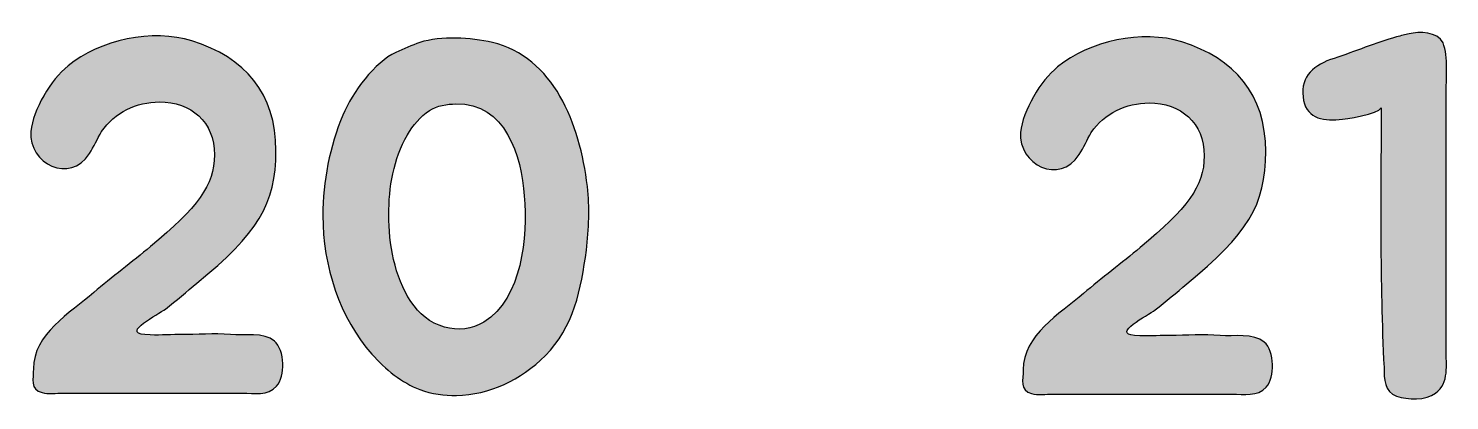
# Model space of a CAD drawing. Header units: millimetres. Extents: x 28 to 183, y 96 to 201.
# Drawn here: x 168.26 to 182.3, y 123.26 to 126.94 of the extents above; entities that cross this region are included whole.
import ezdxf

# ---------------------------------------------------------------- set-up
doc = ezdxf.new("R2010")
doc.units = ezdxf.units.MM
doc.header["$MEASUREMENT"] = 0
doc.layers.add('Layer 1', color=7, linetype='Continuous', lineweight=0)

# ---------------------------------------------------------------- blocks, each defined once
blk = doc.blocks.new('Block_0')
at = {"layer": 'Layer 1', "true_color": 0x010101, "transparency": 33554687}
h = blk.add_hatch(color=18, dxfattribs=at)
h.dxf.hatch_style = 2
edge = h.paths.add_edge_path()
edge.add_spline(control_points=[(168.286, 125.92), (168.305, 126.138), (168.483, 126.429), (168.652, 126.568), (168.963, 126.825), (169.491, 126.938), (169.877, 126.815), (170.401, 126.652), (170.707, 126.296), (170.707, 125.732), (170.707, 125.199), (170.524, 124.912), (169.926, 124.423), (169.827, 124.339), (169.719, 124.25), (169.615, 124.166), (169.546, 124.112), (169.175, 123.934), (169.412, 123.914), (169.556, 123.904), (169.615, 123.914), (169.758, 123.914), (169.926, 123.914), (170.094, 123.929), (170.257, 123.914), (170.391, 123.904), (170.588, 123.939), (170.692, 123.85), (170.796, 123.761), (170.801, 123.499), (170.712, 123.405), (170.628, 123.306), (170.489, 123.336), (170.376, 123.336), (170.376, 123.336), (168.602, 123.336), (168.602, 123.336), (168.538, 123.336), (168.454, 123.321), (168.395, 123.341), (168.276, 123.37), (168.31, 123.479), (168.31, 123.578), (168.31, 123.914), (168.671, 124.131), (168.908, 124.329), (169.081, 124.482), (169.289, 124.63), (169.467, 124.784), (169.931, 125.169), (170.099, 125.387), (170.099, 125.688), (170.099, 126.019), (169.867, 126.212), (169.556, 126.212), (169.328, 126.212), (169.111, 126.108), (168.983, 125.92), (168.943, 125.851), (168.908, 125.767), (168.864, 125.703), (168.671, 125.396), (168.261, 125.604), (168.286, 125.92)], knot_values=[0, 0, 0, 0, 1, 1, 1, 2, 2, 2, 3, 3, 3, 4, 4, 4, 5, 5, 5, 6, 6, 6, 7, 7, 7, 8, 8, 8, 9, 9, 9, 10, 10, 10, 11, 11, 11, 12, 12, 12, 13, 13, 13, 14, 14, 14, 15, 15, 15, 16, 16, 16, 17, 17, 17, 18, 18, 18, 19, 19, 19, 20, 20, 20, 21, 21, 21, 21], degree=3, periodic=0)
h = blk.add_hatch(color=18, dxfattribs=at)
h.dxf.hatch_style = 2
edge = h.paths.add_edge_path()
edge.add_spline(control_points=[(172.129, 123.37), (171.951, 123.44), (171.788, 123.568), (171.654, 123.721), (171.338, 124.077), (171.17, 124.591), (171.17, 125.09), (171.17, 125.426), (171.239, 125.772), (171.368, 126.083), (171.462, 126.306), (171.684, 126.607), (171.892, 126.701), (171.966, 126.736), (172.05, 126.77), (172.129, 126.8), (172.341, 126.864), (172.628, 126.849), (172.845, 126.8), (173.448, 126.656), (173.71, 126.004), (173.784, 125.377), (173.809, 125.169), (173.799, 124.957), (173.774, 124.749), (173.725, 124.364), (173.646, 123.983), (173.369, 123.706), (173.122, 123.464), (172.821, 123.321), (172.49, 123.311), (172.371, 123.311), (172.248, 123.326), (172.129, 123.37)], knot_values=[0, 0, 0, 0, 1, 1, 1, 2, 2, 2, 3, 3, 3, 4, 4, 4, 5, 5, 5, 6, 6, 6, 7, 7, 7, 8, 8, 8, 9, 9, 9, 10, 10, 10, 11, 11, 11, 11], degree=3, periodic=0)
edge = h.paths.add_edge_path()
edge.add_spline(control_points=[(172.223, 126.128), (172.134, 126.069), (172.06, 125.979), (172.005, 125.886), (171.867, 125.648), (171.822, 125.367), (171.822, 125.095), (171.822, 124.813), (171.877, 124.487), (172.04, 124.24), (172.119, 124.122), (172.228, 124.028), (172.371, 123.988), (172.505, 123.953), (172.643, 123.963), (172.761, 124.037), (173.142, 124.27), (173.191, 124.883), (173.161, 125.283), (173.132, 125.678), (172.974, 126.207), (172.485, 126.192), (172.396, 126.192), (172.302, 126.177), (172.223, 126.128)], knot_values=[0, 0, 0, 0, 1, 1, 1, 2, 2, 2, 3, 3, 3, 4, 4, 4, 5, 5, 5, 6, 6, 6, 7, 7, 7, 8, 8, 8, 8], degree=3, periodic=0)
edge.add_line((172.223, 126.128), (172.223, 126.128))
h = blk.add_hatch(color=18, dxfattribs=at)
h.dxf.hatch_style = 2
edge = h.paths.add_edge_path()
edge.add_spline(control_points=[(178.065, 125.911), (178.085, 126.128), (178.263, 126.42), (178.431, 126.558), (178.742, 126.815), (179.271, 126.929), (179.657, 126.805), (180.18, 126.642), (180.487, 126.286), (180.487, 125.723), (180.487, 125.189), (180.304, 124.903), (179.706, 124.414), (179.607, 124.33), (179.498, 124.241), (179.395, 124.157), (179.325, 124.102), (178.955, 123.924), (179.192, 123.905), (179.335, 123.895), (179.395, 123.905), (179.538, 123.905), (179.706, 123.905), (179.874, 123.919), (180.037, 123.905), (180.171, 123.895), (180.368, 123.929), (180.472, 123.84), (180.576, 123.751), (180.581, 123.489), (180.492, 123.396), (180.408, 123.297), (180.269, 123.326), (180.156, 123.326), (180.156, 123.326), (178.382, 123.326), (178.382, 123.326), (178.317, 123.326), (178.233, 123.311), (178.174, 123.331), (178.055, 123.361), (178.09, 123.47), (178.09, 123.568), (178.09, 123.905), (178.451, 124.122), (178.688, 124.32), (178.861, 124.473), (179.068, 124.621), (179.246, 124.774), (179.711, 125.16), (179.879, 125.377), (179.879, 125.679), (179.879, 126.01), (179.647, 126.202), (179.335, 126.202), (179.108, 126.202), (178.891, 126.099), (178.762, 125.911), (178.723, 125.842), (178.688, 125.758), (178.643, 125.693), (178.451, 125.387), (178.04, 125.595), (178.065, 125.911)], knot_values=[0, 0, 0, 0, 1, 1, 1, 2, 2, 2, 3, 3, 3, 4, 4, 4, 5, 5, 5, 6, 6, 6, 7, 7, 7, 8, 8, 8, 9, 9, 9, 10, 10, 10, 11, 11, 11, 12, 12, 12, 13, 13, 13, 14, 14, 14, 15, 15, 15, 16, 16, 16, 17, 17, 17, 18, 18, 18, 19, 19, 19, 20, 20, 20, 21, 21, 21, 21], degree=3, periodic=0)
h = blk.add_hatch(color=18, dxfattribs=at)
h.dxf.hatch_style = 2
edge = h.paths.add_edge_path()
edge.add_spline(control_points=[(181.903, 126.884), (182.002, 126.909), (182.185, 126.909), (182.239, 126.795), (182.294, 126.662), (182.269, 126.43), (182.269, 126.286), (182.269, 126.286), (182.269, 123.761), (182.269, 123.761), (182.269, 123.623), (182.304, 123.435), (182.165, 123.336), (182.072, 123.262), (181.889, 123.267), (181.78, 123.307), (181.661, 123.346), (181.656, 123.48), (181.656, 123.588), (181.612, 124.453), (181.627, 125.273), (181.627, 126.153), (181.607, 126.094), (181.266, 126.039), (181.212, 126.039), (181.039, 126.02), (180.876, 126.059), (180.856, 126.262), (180.831, 126.469), (180.969, 126.583), (181.162, 126.642), (181.37, 126.711), (181.572, 126.795), (181.78, 126.855), (181.825, 126.865), (181.864, 126.879), (181.903, 126.884)], knot_values=[0, 0, 0, 0, 1, 1, 1, 2, 2, 2, 3, 3, 3, 4, 4, 4, 5, 5, 5, 6, 6, 6, 7, 7, 7, 8, 8, 8, 9, 9, 9, 10, 10, 10, 11, 11, 11, 12, 12, 12, 12], degree=3, periodic=0)
at = {"layer": 'Layer 1', "color": 18, "lineweight": 25, "true_color": 0x010101}
for points, knots in [([(168.286, 125.92), (168.305, 126.138), (168.483, 126.429), (168.652, 126.568), (168.963, 126.825), (169.491, 126.938), (169.877, 126.815), (170.401, 126.652), (170.707, 126.296), (170.707, 125.732), (170.707, 125.199), (170.524, 124.912), (169.926, 124.423), (169.827, 124.339), (169.719, 124.25), (169.615, 124.166), (169.546, 124.112), (169.175, 123.934), (169.412, 123.914), (169.556, 123.904), (169.615, 123.914), (169.758, 123.914), (169.926, 123.914), (170.094, 123.929), (170.257, 123.914), (170.391, 123.904), (170.588, 123.939), (170.692, 123.85), (170.796, 123.761), (170.801, 123.499), (170.712, 123.405), (170.628, 123.306), (170.489, 123.336), (170.376, 123.336), (170.376, 123.336), (168.602, 123.336), (168.602, 123.336), (168.538, 123.336), (168.454, 123.321), (168.395, 123.341), (168.276, 123.37), (168.31, 123.479), (168.31, 123.578), (168.31, 123.914), (168.671, 124.131), (168.908, 124.329), (169.081, 124.482), (169.289, 124.63), (169.467, 124.784), (169.931, 125.169), (170.099, 125.387), (170.099, 125.688), (170.099, 126.019), (169.867, 126.212), (169.556, 126.212), (169.328, 126.212), (169.111, 126.108), (168.983, 125.92), (168.943, 125.851), (168.908, 125.767), (168.864, 125.703), (168.671, 125.396), (168.261, 125.604), (168.286, 125.92)], [0, 0, 0, 0, 1, 1, 1, 2, 2, 2, 3, 3, 3, 4, 4, 4, 5, 5, 5, 6, 6, 6, 7, 7, 7, 8, 8, 8, 9, 9, 9, 10, 10, 10, 11, 11, 11, 12, 12, 12, 13, 13, 13, 14, 14, 14, 15, 15, 15, 16, 16, 16, 17, 17, 17, 18, 18, 18, 19, 19, 19, 20, 20, 20, 21, 21, 21, 21]), ([(172.129, 123.37), (171.951, 123.44), (171.788, 123.568), (171.654, 123.721), (171.338, 124.077), (171.17, 124.591), (171.17, 125.09), (171.17, 125.426), (171.239, 125.772), (171.368, 126.083), (171.462, 126.306), (171.684, 126.607), (171.892, 126.701), (171.966, 126.736), (172.05, 126.77), (172.129, 126.8), (172.341, 126.864), (172.628, 126.849), (172.845, 126.8), (173.448, 126.656), (173.71, 126.004), (173.784, 125.377), (173.809, 125.169), (173.799, 124.957), (173.774, 124.749), (173.725, 124.364), (173.646, 123.983), (173.369, 123.706), (173.122, 123.464), (172.821, 123.321), (172.49, 123.311), (172.371, 123.311), (172.248, 123.326), (172.129, 123.37)], [0, 0, 0, 0, 1, 1, 1, 2, 2, 2, 3, 3, 3, 4, 4, 4, 5, 5, 5, 6, 6, 6, 7, 7, 7, 8, 8, 8, 9, 9, 9, 10, 10, 10, 11, 11, 11, 11]), ([(178.065, 125.911), (178.085, 126.128), (178.263, 126.42), (178.431, 126.558), (178.742, 126.815), (179.271, 126.929), (179.657, 126.805), (180.18, 126.642), (180.487, 126.286), (180.487, 125.723), (180.487, 125.189), (180.304, 124.903), (179.706, 124.414), (179.607, 124.33), (179.498, 124.241), (179.395, 124.157), (179.325, 124.102), (178.955, 123.924), (179.192, 123.905), (179.335, 123.895), (179.395, 123.905), (179.538, 123.905), (179.706, 123.905), (179.874, 123.919), (180.037, 123.905), (180.171, 123.895), (180.368, 123.929), (180.472, 123.84), (180.576, 123.751), (180.581, 123.489), (180.492, 123.396), (180.408, 123.297), (180.269, 123.326), (180.156, 123.326), (180.156, 123.326), (178.382, 123.326), (178.382, 123.326), (178.317, 123.326), (178.233, 123.311), (178.174, 123.331), (178.055, 123.361), (178.09, 123.47), (178.09, 123.568), (178.09, 123.905), (178.451, 124.122), (178.688, 124.32), (178.861, 124.473), (179.068, 124.621), (179.246, 124.774), (179.711, 125.16), (179.879, 125.377), (179.879, 125.679), (179.879, 126.01), (179.647, 126.202), (179.335, 126.202), (179.108, 126.202), (178.891, 126.099), (178.762, 125.911), (178.723, 125.842), (178.688, 125.758), (178.643, 125.693), (178.451, 125.387), (178.04, 125.595), (178.065, 125.911)], [0, 0, 0, 0, 1, 1, 1, 2, 2, 2, 3, 3, 3, 4, 4, 4, 5, 5, 5, 6, 6, 6, 7, 7, 7, 8, 8, 8, 9, 9, 9, 10, 10, 10, 11, 11, 11, 12, 12, 12, 13, 13, 13, 14, 14, 14, 15, 15, 15, 16, 16, 16, 17, 17, 17, 18, 18, 18, 19, 19, 19, 20, 20, 20, 21, 21, 21, 21]), ([(181.903, 126.884), (182.002, 126.909), (182.185, 126.909), (182.239, 126.795), (182.294, 126.662), (182.269, 126.43), (182.269, 126.286), (182.269, 126.286), (182.269, 123.761), (182.269, 123.761), (182.269, 123.623), (182.304, 123.435), (182.165, 123.336), (182.072, 123.262), (181.889, 123.267), (181.78, 123.307), (181.661, 123.346), (181.656, 123.48), (181.656, 123.588), (181.612, 124.453), (181.627, 125.273), (181.627, 126.153), (181.607, 126.094), (181.266, 126.039), (181.212, 126.039), (181.039, 126.02), (180.876, 126.059), (180.856, 126.262), (180.831, 126.469), (180.969, 126.583), (181.162, 126.642), (181.37, 126.711), (181.572, 126.795), (181.78, 126.855), (181.825, 126.865), (181.864, 126.879), (181.903, 126.884)], [0, 0, 0, 0, 1, 1, 1, 2, 2, 2, 3, 3, 3, 4, 4, 4, 5, 5, 5, 6, 6, 6, 7, 7, 7, 8, 8, 8, 9, 9, 9, 10, 10, 10, 11, 11, 11, 12, 12, 12, 12]), ([(172.223, 126.128), (172.134, 126.069), (172.06, 125.979), (172.005, 125.886), (171.867, 125.648), (171.822, 125.367), (171.822, 125.095), (171.822, 124.813), (171.877, 124.487), (172.04, 124.24), (172.119, 124.122), (172.228, 124.028), (172.371, 123.988), (172.505, 123.953), (172.643, 123.963), (172.761, 124.037), (173.142, 124.27), (173.191, 124.883), (173.161, 125.283), (173.132, 125.678), (172.974, 126.207), (172.485, 126.192), (172.396, 126.192), (172.302, 126.177), (172.223, 126.128)], [0, 0, 0, 0, 1, 1, 1, 2, 2, 2, 3, 3, 3, 4, 4, 4, 5, 5, 5, 6, 6, 6, 7, 7, 7, 8, 8, 8, 8])]:
    blk.add_open_spline(points, degree=3, knots=knots, dxfattribs=at)
at = {"layer": 'Layer 1'}
for points, knots in [([(168.286, 125.92), (168.305, 126.138), (168.483, 126.429), (168.652, 126.568), (168.963, 126.825), (169.491, 126.938), (169.877, 126.815), (170.401, 126.652), (170.707, 126.296), (170.707, 125.732), (170.707, 125.199), (170.524, 124.912), (169.926, 124.423), (169.827, 124.339), (169.719, 124.25), (169.615, 124.166), (169.546, 124.112), (169.175, 123.934), (169.412, 123.914), (169.556, 123.904), (169.615, 123.914), (169.758, 123.914), (169.926, 123.914), (170.094, 123.929), (170.257, 123.914), (170.391, 123.904), (170.588, 123.939), (170.692, 123.85), (170.796, 123.761), (170.801, 123.499), (170.712, 123.405), (170.628, 123.306), (170.489, 123.336), (170.376, 123.336), (170.376, 123.336), (168.602, 123.336), (168.602, 123.336), (168.538, 123.336), (168.454, 123.321), (168.395, 123.341), (168.276, 123.37), (168.31, 123.479), (168.31, 123.578), (168.31, 123.914), (168.671, 124.131), (168.908, 124.329), (169.081, 124.482), (169.289, 124.63), (169.467, 124.784), (169.931, 125.169), (170.099, 125.387), (170.099, 125.688), (170.099, 126.019), (169.867, 126.212), (169.556, 126.212), (169.328, 126.212), (169.111, 126.108), (168.983, 125.92), (168.943, 125.851), (168.908, 125.767), (168.864, 125.703), (168.671, 125.396), (168.261, 125.604), (168.286, 125.92)], [0, 0, 0, 0, 1, 1, 1, 2, 2, 2, 3, 3, 3, 4, 4, 4, 5, 5, 5, 6, 6, 6, 7, 7, 7, 8, 8, 8, 9, 9, 9, 10, 10, 10, 11, 11, 11, 12, 12, 12, 13, 13, 13, 14, 14, 14, 15, 15, 15, 16, 16, 16, 17, 17, 17, 18, 18, 18, 19, 19, 19, 20, 20, 20, 21, 21, 21, 21]), ([(172.129, 123.37), (171.951, 123.44), (171.788, 123.568), (171.654, 123.721), (171.338, 124.077), (171.17, 124.591), (171.17, 125.09), (171.17, 125.426), (171.239, 125.772), (171.368, 126.083), (171.462, 126.306), (171.684, 126.607), (171.892, 126.701), (171.966, 126.736), (172.05, 126.77), (172.129, 126.8), (172.341, 126.864), (172.628, 126.849), (172.845, 126.8), (173.448, 126.656), (173.71, 126.004), (173.784, 125.377), (173.809, 125.169), (173.799, 124.957), (173.774, 124.749), (173.725, 124.364), (173.646, 123.983), (173.369, 123.706), (173.122, 123.464), (172.821, 123.321), (172.49, 123.311), (172.371, 123.311), (172.248, 123.326), (172.129, 123.37)], [0, 0, 0, 0, 1, 1, 1, 2, 2, 2, 3, 3, 3, 4, 4, 4, 5, 5, 5, 6, 6, 6, 7, 7, 7, 8, 8, 8, 9, 9, 9, 10, 10, 10, 11, 11, 11, 11]), ([(178.065, 125.911), (178.085, 126.128), (178.263, 126.42), (178.431, 126.558), (178.742, 126.815), (179.271, 126.929), (179.657, 126.805), (180.18, 126.642), (180.487, 126.286), (180.487, 125.723), (180.487, 125.189), (180.304, 124.903), (179.706, 124.414), (179.607, 124.33), (179.498, 124.241), (179.395, 124.157), (179.325, 124.102), (178.955, 123.924), (179.192, 123.905), (179.335, 123.895), (179.395, 123.905), (179.538, 123.905), (179.706, 123.905), (179.874, 123.919), (180.037, 123.905), (180.171, 123.895), (180.368, 123.929), (180.472, 123.84), (180.576, 123.751), (180.581, 123.489), (180.492, 123.396), (180.408, 123.297), (180.269, 123.326), (180.156, 123.326), (180.156, 123.326), (178.382, 123.326), (178.382, 123.326), (178.317, 123.326), (178.233, 123.311), (178.174, 123.331), (178.055, 123.361), (178.09, 123.47), (178.09, 123.568), (178.09, 123.905), (178.451, 124.122), (178.688, 124.32), (178.861, 124.473), (179.068, 124.621), (179.246, 124.774), (179.711, 125.16), (179.879, 125.377), (179.879, 125.679), (179.879, 126.01), (179.647, 126.202), (179.335, 126.202), (179.108, 126.202), (178.891, 126.099), (178.762, 125.911), (178.723, 125.842), (178.688, 125.758), (178.643, 125.693), (178.451, 125.387), (178.04, 125.595), (178.065, 125.911)], [0, 0, 0, 0, 1, 1, 1, 2, 2, 2, 3, 3, 3, 4, 4, 4, 5, 5, 5, 6, 6, 6, 7, 7, 7, 8, 8, 8, 9, 9, 9, 10, 10, 10, 11, 11, 11, 12, 12, 12, 13, 13, 13, 14, 14, 14, 15, 15, 15, 16, 16, 16, 17, 17, 17, 18, 18, 18, 19, 19, 19, 20, 20, 20, 21, 21, 21, 21]), ([(181.903, 126.884), (182.002, 126.909), (182.185, 126.909), (182.239, 126.795), (182.294, 126.662), (182.269, 126.43), (182.269, 126.286), (182.269, 126.286), (182.269, 123.761), (182.269, 123.761), (182.269, 123.623), (182.304, 123.435), (182.165, 123.336), (182.072, 123.262), (181.889, 123.267), (181.78, 123.307), (181.661, 123.346), (181.656, 123.48), (181.656, 123.588), (181.612, 124.453), (181.627, 125.273), (181.627, 126.153), (181.607, 126.094), (181.266, 126.039), (181.212, 126.039), (181.039, 126.02), (180.876, 126.059), (180.856, 126.262), (180.831, 126.469), (180.969, 126.583), (181.162, 126.642), (181.37, 126.711), (181.572, 126.795), (181.78, 126.855), (181.825, 126.865), (181.864, 126.879), (181.903, 126.884)], [0, 0, 0, 0, 1, 1, 1, 2, 2, 2, 3, 3, 3, 4, 4, 4, 5, 5, 5, 6, 6, 6, 7, 7, 7, 8, 8, 8, 9, 9, 9, 10, 10, 10, 11, 11, 11, 12, 12, 12, 12]), ([(172.223, 126.128), (172.134, 126.069), (172.06, 125.979), (172.005, 125.886), (171.867, 125.648), (171.822, 125.367), (171.822, 125.095), (171.822, 124.813), (171.877, 124.487), (172.04, 124.24), (172.119, 124.122), (172.228, 124.028), (172.371, 123.988), (172.505, 123.953), (172.643, 123.963), (172.761, 124.037), (173.142, 124.27), (173.191, 124.883), (173.161, 125.283), (173.132, 125.678), (172.974, 126.207), (172.485, 126.192), (172.396, 126.192), (172.302, 126.177), (172.223, 126.128)], [0, 0, 0, 0, 1, 1, 1, 2, 2, 2, 3, 3, 3, 4, 4, 4, 5, 5, 5, 6, 6, 6, 7, 7, 7, 8, 8, 8, 8])]:
    blk.add_open_spline(points, degree=3, knots=knots, dxfattribs=at)

msp = doc.modelspace()

# ---------------------------------------------------------------- block references
at = {"layer": 'Layer 1'}
msp.add_blockref('Block_0', (0, 0), dxfattribs=at)

doc.saveas('drawing.dxf')
